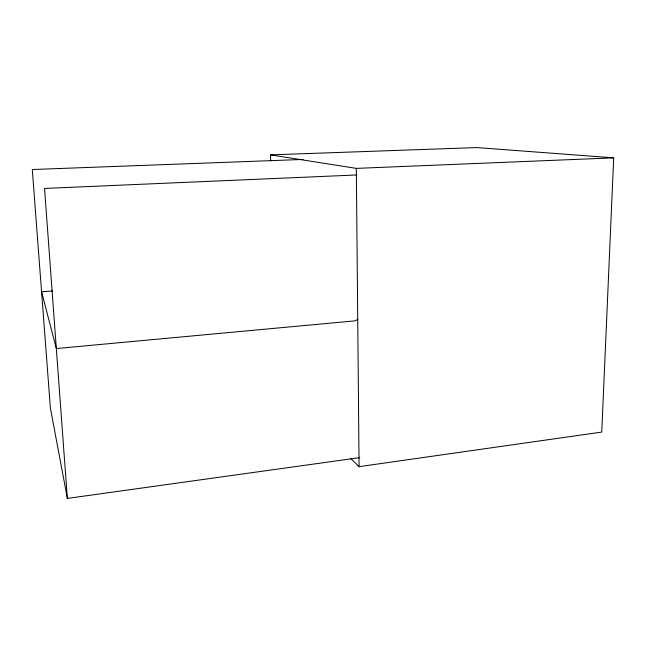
<?xml version="1.0" encoding="UTF-8"?>
<svg xmlns="http://www.w3.org/2000/svg" width="646" height="646" viewBox="0 0 646 646"><rect width="100%" height="100%" fill="white"/><g stroke="black" fill="none" stroke-linecap="round" stroke-linejoin="round"><path stroke-width="0.97" d="M270.698 160.911L270.537 154.87L476.861 147.579L613.7 157.85L601.749 432.077L359.087 466.662L350.415 458.208M357.884 319.229L355.308 320.82L56.323 348.549L41.57 291.782L52.601 290.958M303.055 159.449L32.3 169.527L50.388 408.046L67.362 498.421L359.806 457.626M356.721 174.961L44.542 188.438L67.362 498.421M270.537 154.87L356.334 168.388L613.7 157.85M356.334 168.388L359.087 466.662"/></g></svg>
